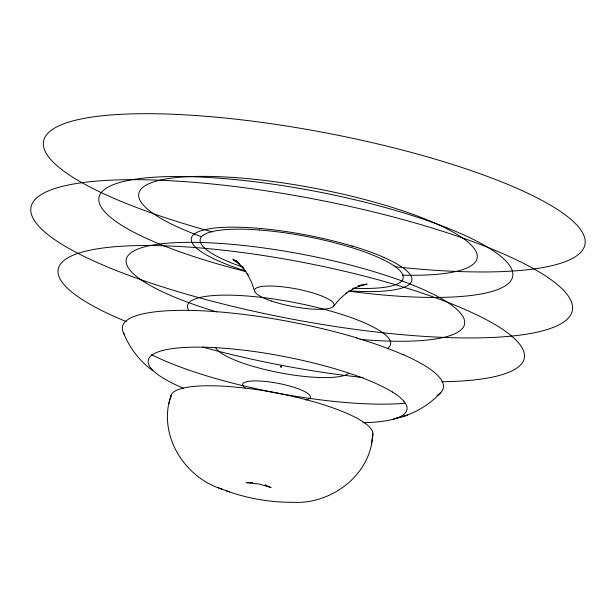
<?xml version="1.0" encoding="UTF-8"?>
<svg xmlns="http://www.w3.org/2000/svg" width="616" height="616" viewBox="0 0 616 616"><rect width="100%" height="100%" fill="white"/><g stroke="black" fill="none" stroke-linecap="round" stroke-linejoin="round"><path stroke-width="0.92" d="M171.14 395.172C157.249 434.265 184.007 477.639 222.368 489.243M371.471 444.005L372.819 434.242C371.125 474.613 331.901 504.466 292.97 502.31C267.382 502.502 241.803 497.428 218.172 487.649M168.953 403.58L170.855 396.296M333.472 306.414L339.724 298.983L347.147 292.485L345.953 293.424L354.169 288.234M440.779 392.561C430.33 403.95 416.786 412.289 402.048 416.847M352.398 289.096L361.03 285.393L358.458 286.224L367.09 284.091L360.345 285.324M392.846 419.342L407.453 415.099L395.503 418.564M250.912 482.698L251.952 482.574M280.711 366.166L281.335 366.235M281.62 366.489L280.696 366.312M358.543 285.593L362.139 285.347L360.245 285.424M252.56 482.551L246.539 482.728L259.405 484.084L271.063 487.541L264.98 484.915M280.765 366.836L281.227 366.913M281.304 367.213L280.888 367.144M351.882 245.969L352.421 246.13M356.11 337.745L356.895 337.984M226.141 490.644L229.445 491.891M384.107 257.519L384.507 257.696M402.995 354.562L403.58 354.816M265.265 485.038L266.482 485.67M238.33 262.424L233.418 260.121L238.469 262.531M237.845 262.108L232.786 259.105L239.17 263.656M237.391 262.285L243.975 268.822L235.551 260.468L239.262 263.694M152.46 370.409C139.532 361.007 129.452 347.763 123.546 332.933M242.365 267.228L248.055 275.029L247.155 273.704L251.651 282.436L254.716 291.622M245.438 388.257A34.45 7.631 10.8 0 1 278.363 383.383A34.45 7.631 10.8 0 1 305.913 399.977M348.695 373.327A68.892 15.261 10.8 0 1 279.079 372.634A68.892 15.261 10.8 0 1 215.585 347.547M188.981 310.649A103.342 22.892 10.8 0 1 292.254 302.102A103.342 22.892 10.8 0 1 387.941 348.094M216.693 311.927A172.234 38.161 10.8 0 1 167.567 243.212A172.234 38.161 10.8 0 1 432.871 294.048A172.234 38.161 10.8 0 1 359.975 339.385M212.443 231.932A275.568 61.053 10.8 0 1 103.45 115.646A275.568 61.053 10.8 0 1 538.199 198.414A275.568 61.053 10.8 0 1 395.41 266.767M200.885 236.49A172.234 38.161 10.8 0 1 187.895 176.715A172.234 38.161 10.8 0 1 438.53 224.74A172.234 38.161 10.8 0 1 402.556 275.136M394.017 265.835A103.226 22.869 10.8 0 0 325.217 240.425A103.827 23 10.8 0 0 299.499 235.143A102.603 22.73 10.8 0 0 284.03 232.686A103.827 23 10.8 0 0 259.344 229.984M394.009 265.789A103.827 23 10.8 0 1 401.709 272.842A102.61 22.73 10.8 0 1 403.257 276.707A103.827 23 10.8 0 1 400.515 282.105A103.211 22.869 10.8 0 1 353.214 288.211M243.097 267.228A103.211 22.869 10.8 0 1 209.355 251.798A103.811 23 10.8 0 1 201.632 244.745A102.572 22.723 10.8 0 1 200.108 240.925A103.811 23 10.8 0 1 202.826 235.474M202.872 235.528A103.211 22.869 10.8 0 1 259.351 229.991M295.241 396.981A102.649 22.746 10.8 0 1 363.656 422.245A103.249 22.877 10.8 0 1 371.332 429.26A102.033 22.607 10.8 0 1 372.842 433.063M372.865 433.11A103.249 22.877 10.8 0 1 372.557 435.412M170.832 397.474A103.226 22.869 10.8 0 1 173.558 392.107A102.633 22.738 10.8 0 1 229.737 386.602A103.242 22.877 10.8 0 1 254.285 389.289A102.033 22.607 10.8 0 1 269.669 391.722A103.249 22.877 10.8 0 1 295.249 396.981M363.024 422.715A131.524 29.137 10.8 0 0 404.897 413.39A132.301 29.314 10.8 0 0 406.745 406.183A130.754 28.967 10.8 0 0 403.803 401.162M392.4 392.053A131.524 29.137 10.8 0 0 301.185 360.098A132.309 29.314 10.8 0 0 268.237 353.661A130.623 28.937 10.8 0 0 255.132 351.659A132.301 29.314 10.8 0 0 217.725 347.801A131.547 29.145 10.8 0 0 150.335 356.51A132.278 29.306 10.8 0 0 148.494 363.725A130.577 28.929 10.8 0 0 150.119 367.02A132.286 29.306 10.8 0 0 162.847 377.901A131.524 29.137 10.8 0 0 183.63 388.334M392.369 391.945A132.301 29.314 10.8 0 1 403.773 401.101M352.545 246.1A112.243 24.91 10.8 0 1 384.253 257.519M384.423 257.696A112.243 24.84 10.8 0 1 350.173 290.86M245.645 271.009A112.243 24.84 10.8 0 1 204.851 229.676A112.243 24.84 10.8 0 1 351.821 245.984M356.718 338.03A163.502 36.167 10.8 0 1 402.779 354.562M403.703 354.816A163.317 36.221 10.8 0 1 436.983 395.487M404.92 403.264A163.317 36.221 10.8 0 1 151.467 354.631M124.771 335.027A163.317 36.221 10.8 0 1 187.603 310.364A163.317 36.221 10.8 0 1 356.202 337.722M246.069 271.579A210.556 46.647 10.8 0 1 141.11 178.409A210.556 46.647 10.8 0 1 480.934 243.366A210.556 46.647 10.8 0 1 348.04 291.068M126.303 321.59A237.245 52.56 10.8 0 1 130.946 245.792A237.245 52.56 10.8 0 1 465.088 309.494A237.245 52.56 10.8 0 1 441.795 381.743M362.986 377.516A237.245 52.56 10.8 0 1 202.556 347.047M145.538 281.289A275.575 61.053 10.8 0 0 571.502 313.29A275.575 61.053 10.8 0 0 188.011 181.866A275.575 61.053 10.8 0 0 145.538 281.289M271.625 301.07A40.548 8.986 10.8 0 0 334.011 305.59A40.548 8.986 10.8 0 0 277.192 286.309A40.548 8.986 10.8 0 0 271.625 301.07"/></g></svg>
